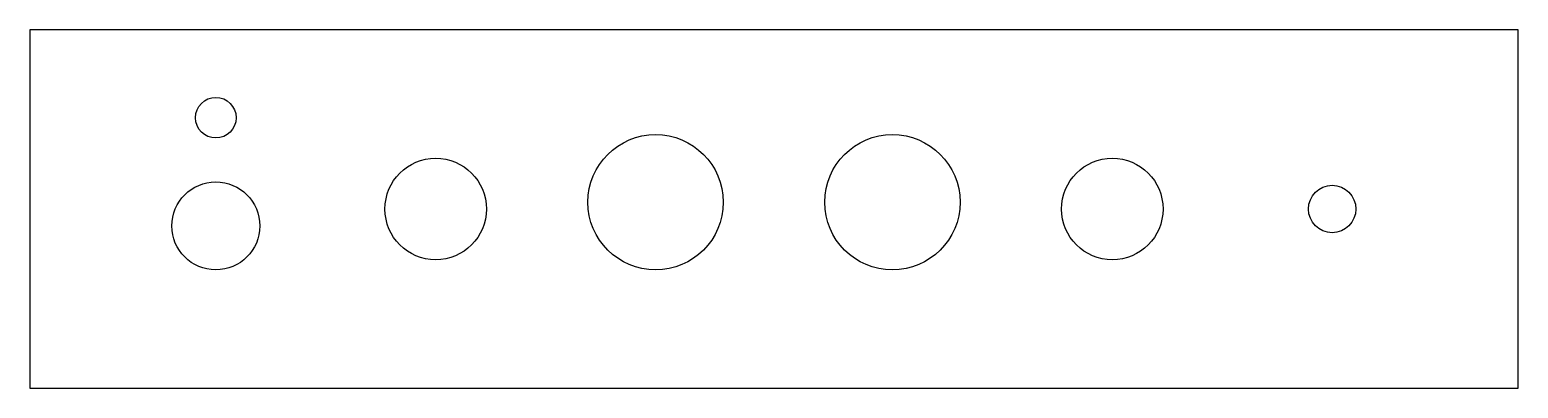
# Model space of a CAD drawing. Header units: metres. Extents: x 0 to 440, y 0 to 106.
import ezdxf

# ---------------------------------------------------------------- set-up
doc = ezdxf.new("R2010")
doc.units = ezdxf.units.M

msp = doc.modelspace()

# ---------------------------------------------------------------- linework, layer by layer
msp.add_lwpolyline([(0, 0), (440, 0), (440, 106), (0, 106)], close=True)
for centre, radius in [((55, 80), 6), ((185, 55), 20), ((255, 55), 20), ((120, 53), 15), ((320, 53), 15), ((55, 48), 13), ((385, 53), 7)]:
    msp.add_circle(centre, radius)

doc.saveas('drawing.dxf')
